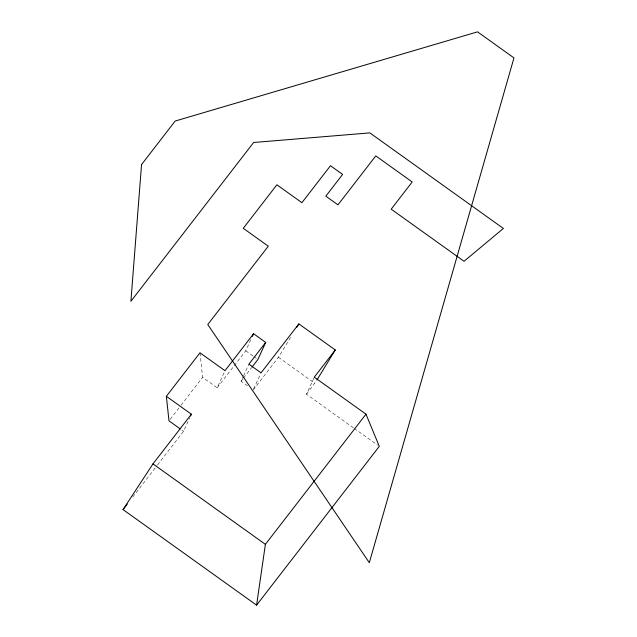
<?xml version="1.0" encoding="UTF-8"?>
<svg xmlns="http://www.w3.org/2000/svg" width="637" height="637" viewBox="0 0 637 637"><rect width="100%" height="100%" fill="white"/><g stroke="black" fill="none" stroke-linecap="round" stroke-linejoin="round"><path stroke-width="0.48" stroke-dasharray="3.19 2.39" d="M157.53 464.946L183.56 431.273L189.722 417.8M199.986 352.802L202.614 377.343L217.177 387.766L224.988 370.702M217.177 387.766L245.755 350.788L251.105 339.115M247.562 385.863L241.089 381.229L243.143 376.738M243.557 375.838L248.9 364.165M253.637 389.016L260.629 373.752M353.4 427.825L306.461 394.231L314.272 377.16M253.223 389.916L278.441 357.285L291.714 335.588M306.461 394.231L316.398 380.846M170.19 419.289L180.398 406.088M180.996 405.307L202.614 377.343M132.719 497.051L156.925 465.727M241.089 381.229L242.888 378.896M243.485 378.123L251.297 368.019M278.441 357.285L314.861 383.355M245.755 350.788L253.04 356.003M253.852 356.577L256.281 358.32M354.212 428.398L377.685 445.199M181.935 430.11L183.56 431.273"/><path stroke-width="0.96" d="M166.361 396.31L191.371 414.209L152.976 463.887L123.037 509.584L256.584 605.15L265.39 544.34L365.988 414.177L314.272 377.16L335.285 349.968L298.864 323.907L261.043 372.852L248.9 364.165L265.709 342.411L253.574 333.724L224.988 370.702L199.986 352.802L166.361 396.31L168.988 420.85L180.319 428.956M190.551 416.001L191.371 414.209M252.34 336.416L253.574 333.724M265.709 342.411L257.897 359.475L251.894 367.246M296.826 327.243L298.864 323.907M316.908 380.01L335.285 349.968M123.037 509.584L127.273 504.098M256.584 605.15L379.302 446.354L365.988 414.177M152.976 463.887L265.39 544.34M141.549 164.561L130.904 301.285L253.622 142.497L369.842 132.886L503.381 228.46L464.031 261.289L391.19 209.167L412.203 181.975L375.782 155.906L337.952 204.851L325.818 196.164L342.626 174.411L330.484 165.724L301.906 202.701L276.896 184.802L243.278 228.309L268.288 246.208L207.766 324.52L369.317 562.71L513.963 57.911L477.543 31.85L175.167 121.054L141.549 164.561"/></g></svg>
